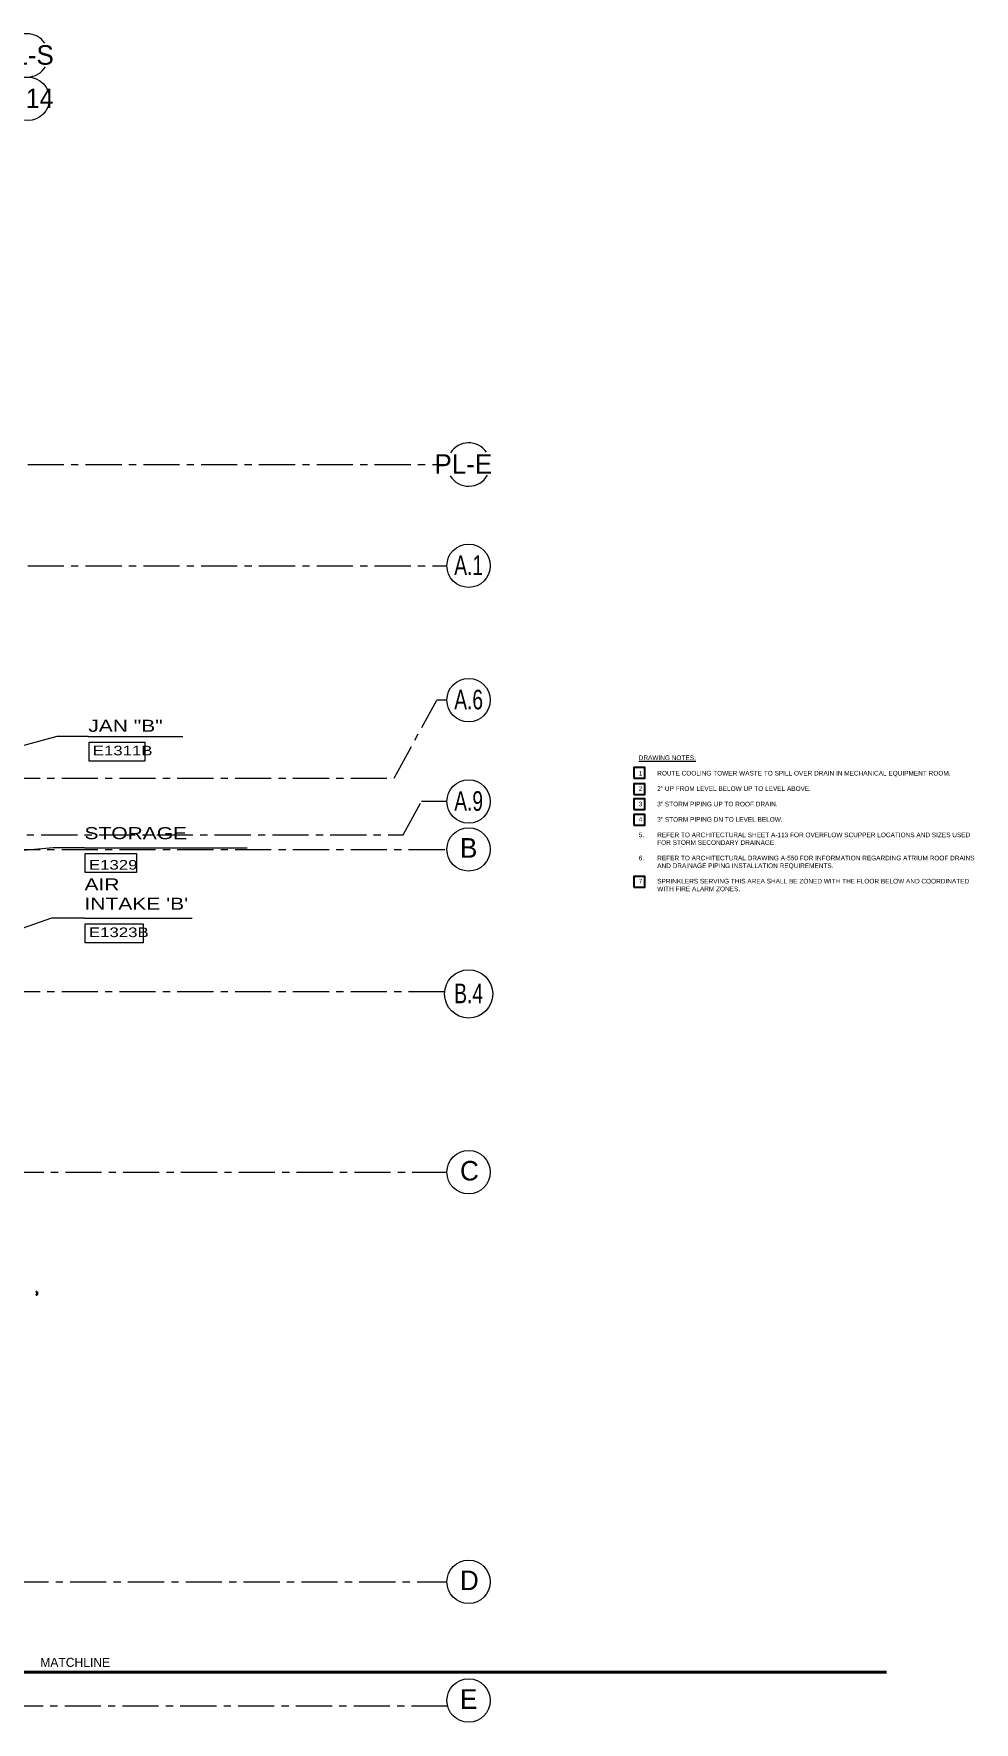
# Model space of a CAD drawing. Header units: inches. Extents: x -26500 to -19489, y -3216 to 2257.
# Drawn here: x -21051 to -19489, y -546 to 2257 of the extents above; entities that cross this region are included whole.
import ezdxf
from ezdxf.enums import TextEntityAlignment as Align

# ---------------------------------------------------------------- set-up
doc = ezdxf.new("R2010")
doc.units = ezdxf.units.IN
doc.header["$LTSCALE"] = 48
doc.header["$MEASUREMENT"] = 0
for name, pattern in [('A113$0$CENTER', [2, 1.25, -0.25, 0.25, -0.25]), ('NB - PH Mezzanine_plan$0$HIDDEN2', [0.1875, 0.125, -0.0625]), ('NB - PH Mezzanine_plan$0$PHANTOM2', [1.25, 0.625, -0.125, 0.125, -0.125, 0.125, -0.125])]:
    doc.linetypes.add(name, pattern=pattern)
doc.layers.add('A-Anno-Legn', color=8, linetype='Continuous', lineweight=18)
for name, color, linetype in [('A113$0$A-ANNO-IDEN', 8, 'Continuous'), ('A113$0$A-GRID-1DP0-15', 8, 'Continuous'), ('A113$0$A-GRID-GRDP0-15', 8, 'Continuous'), ('A113$0$A-WALL-STUD', 8, 'Continuous'), ('NB - PH Mezzanine_plan$0$STMATCHLINE', 1, 'NB - PH Mezzanine_plan$0$HIDDEN2'), ('P-Anno @ 96', 6, 'Continuous'), ('XREF', 7, 'Continuous')]:
    doc.layers.add(name, color=color, linetype=linetype)
doc.styles.add('A113$0$Arial', font='arial.ttf', dxfattribs={"height": 0.076839})
doc.styles.add('A113$0$style-Arial', font='arial.ttf')
doc.styles.add('MAMEP ANNO', font='arial.ttf', dxfattribs={"height": 0.078125})
doc.styles.add('NB - PH Mezzanine_plan$0$au101s01', font='AU101S01.shx')
doc.styles.add('P08', font='arial.ttf', dxfattribs={"height": 0.08})

# ---------------------------------------------------------------- blocks, each defined once
blk = doc.blocks.new('A113')
at = {"layer": 'A113$0$A-ANNO-IDEN', "lineweight": 13, "transparency": 33554687}
for p, q in [((-20960.4, 1090.6), (-20803.7, 1090.6)), ((-20966.7, 906), (-20696.6, 906)), ((-20966.7, 788.9), (-20787.7, 788.9))]:
    blk.add_line(p, q, dxfattribs=at)
at = {"layer": 'A113$0$A-ANNO-IDEN', "lineweight": 0, "transparency": 33554687}
for p, q in [((-21018.7, 906), (-21470.9, 863.1)), ((-20966.7, 906), (-21018.7, 906))]:
    blk.add_line(p, q, dxfattribs=at)
at = {"layer": 'A113$0$A-ANNO-IDEN', "lineweight": 0, "transparency": 33554687, "flags": 128}
for points in [[(-20960.4, 1090.6), (-21012.4, 1090.6), (-21594.7, 931.6)], [(-20966.7, 788.9), (-21021.7, 788.9), (-21446.4, 639.8)]]:
    blk.add_lwpolyline(points, dxfattribs=at)
at = {"layer": 'A113$0$A-ANNO-IDEN', "lineweight": 13, "transparency": 33554687}
for points in [[(-20959.2, 1081.1), (-20866.7, 1081.1), (-20866.7, 1049.6), (-20959.2, 1049.6)], [(-20965.5, 896.5), (-20880.5, 896.5), (-20880.5, 865), (-20965.5, 865)], [(-20965.5, 779.3), (-20869.5, 779.3), (-20869.5, 747.8), (-20965.5, 747.8)]]:
    blk.add_3dface(points, dxfattribs=at)
at = {"layer": 'A113$0$A-GRID-1DP0-15', "lineweight": 13, "transparency": 33554687}
for centre, radius in [((-21061, 2149.2), 36), ((-20328.9, 1374.1), 36), ((-20328.9, 1151), 36), ((-20328.9, 982.6), 36), ((-20328.9, 903.2), 36), ((-20328.9, 663.2), 40), ((-20328.9, 367.2), 36), ((-20328.9, -312.8), 36), ((-20328.9, -509.9), 36)]:
    blk.add_circle(centre, radius, dxfattribs=at)
for centre, start, end in [((-21062.3, 2221.2), 34.0743, 146.7799), ((-21062.3, 2221.2), 215.4208, 328.5678), ((-20328.9, 1542.1), 34.3822, 147.4603), ((-20328.9, 1542.1), 211.8354, 330.4148)]:
    blk.add_arc(centre, 36, start, end, dxfattribs=at)
at = {"layer": 'A113$0$A-GRID-GRDP0-15', "linetype": 'A113$0$CENTER', "lineweight": 0, "transparency": 33554687}
for p, q in [((-21061, 1542.1), (-20364.9, 1542.1)), ((-23941, 1374.1), (-20364.9, 1374.1)), ((-20452.8, 1021.2), (-20381.9, 1151)), ((-23884.6, 1021.2), (-20452.8, 1021.2)), ((-20437.5, 927.2), (-20407.3, 982.6)), ((-24110.6, 927.2), (-20437.5, 927.2)), ((-23884.6, 903.2), (-20364.9, 903.2)), ((-23884.6, 667.2), (-20368.7, 667.2)), ((-24358.5, 367.2), (-20364.9, 367.2)), ((-24638.5, -312.8), (-20364.9, -312.8)), ((-24743.6, -518.9), (-20364.9, -518.9))]:
    blk.add_line(p, q, dxfattribs=at)
at = {"layer": 'A113$0$A-GRID-GRDP0-15', "lineweight": 0, "transparency": 33554687}
for p, q in [((-20364.9, 1151), (-20381.9, 1151)), ((-20364.9, 982.6), (-20407.3, 982.6))]:
    blk.add_line(p, q, dxfattribs=at)
at = {"layer": 'A113$0$A-WALL-STUD', "lineweight": 30, "transparency": 33554687, "elevation": 1992.8, "flags": 128}
blk.add_lwpolyline([(-21046.9, 168.1), (-21046.9, 168.5, -0.414214), (-21046.8, 168.6), (-21045.5, 168.6, -0.414214), (-21045.4, 168.5), (-21045.4, 163.7, -0.414214), (-21045.5, 163.6), (-21046.8, 163.6, -0.414214), (-21046.9, 163.7), (-21046.9, 164.1)], format="xyb", dxfattribs=at)
at = {"layer": 'A113$0$A-ANNO-IDEN', "lineweight": 13, "transparency": 33554687, "style": 'A113$0$style-Arial', "width": 1.246875}
for s, height, p in [('E1311B', 16, (-20953, 1059.2)), ('STORAGE', 20, (-20966.7, 920.1)), ('AIR', 20, (-20966.7, 835)), ("INTAKE 'B'", 20, (-20966.7, 803)), ('E1323B', 16, (-20959.3, 757.5))]:
    blk.add_text(s, height=height, dxfattribs=at).set_placement(p)
at = {"layer": 'A113$0$A-ANNO-IDEN', "lineweight": 13, "transparency": 33554687, "attachment_point": 7, "line_spacing_factor": 0.6, "style": 'A113$0$Arial'}
for s, insert, char_height in [('\\H1x;\\W1.24688;JAN "B"', (-20960.4, 1098.1), 20), ('\\H1x;\\W1.24688;E1329', (-20959.3, 869.3), 16)]:
    blk.add_mtext(s, dxfattribs=dict(at, insert=insert, char_height=char_height))
at = {"layer": 'A113$0$A-GRID-1DP0-15', "lineweight": 13, "transparency": 33554687, "style": 'A113$0$style-Arial'}
for s, width, p in [('PL-S', 0.95, (-21113.6, 2205.8)), ('N14', 0.906154, (-21093.8, 2133.8)), ('PL-E', 0.95, (-20385.7, 1526.7)), ('A.1', 0.701538, (-20352.8, 1358.7)), ('A.6', 0.701538, (-20352.8, 1135.6)), ('A.9', 0.701538, (-20352.8, 967.2)), ('B', 0.95, (-20343.2, 889.4)), ('B.4', 0.701538, (-20352.8, 647.8)), ('C', 0.95, (-20343.2, 353.4)), ('D', 0.95, (-20343.2, -326.6)), ('E', 0.95, (-20343.2, -523.7))]:
    blk.add_text(s, height=32.5, dxfattribs=dict(at, width=width)).set_placement(p)
blk = doc.blocks.new('NB - PH Mezzanine_plan')
at = {"layer": 'NB - PH Mezzanine_plan$0$STMATCHLINE', "linetype": 'NB - PH Mezzanine_plan$0$PHANTOM2', "transparency": 33554687, "const_width": 5, "elevation": 0.2}
blk.add_lwpolyline([(-26104.8, -462.9), (-19634.8, -462.9)], dxfattribs=at)
at = {"layer": 'NB - PH Mezzanine_plan$0$STMATCHLINE', "transparency": 33554687, "style": 'NB - PH Mezzanine_plan$0$au101s01'}
blk.add_text('MATCHLINE', height=15, dxfattribs=at).set_placement((-20982.2, -454, 0.2), align=Align.CENTER)
blk = doc.blocks.new('Symbol-KeyNote-Anno')
at = {"color": 0, "linetype": 'Continuous'}
blk.add_lwpolyline([(-0.09375, -0.09375), (0.09375, -0.09375), (0.09375, 0.09375), (-0.09375, 0.09375)], close=True, dxfattribs=at)
at = {"color": 0, "linetype": 'ByBlock', "style": 'MAMEP ANNO'}
blk.add_attdef('ID', text='', height=0.10156, dxfattribs=at).set_placement((0, 0), align=Align.MIDDLE_CENTER)

msp = doc.modelspace()

# ---------------------------------------------------------------- block references
at = {"layer": 'P-Anno @ 96', "xscale": 96, "yscale": 96, "zscale": 96}
for p in [(-20045.6, 1030.3), (-20045.6, 1003.2), (-20045.6, 978.1), (-20045.6, 952.3)]:
    msp.add_blockref('Symbol-KeyNote-Anno', p, dxfattribs=at)
at = {"layer": 'P-Anno @ 96', "transparency": 33554687, "xscale": 96, "yscale": 96, "zscale": 96}
msp.add_blockref('Symbol-KeyNote-Anno', (-20045.6, 849.3), dxfattribs=at)
at = {"layer": 'XREF'}
for name in ['A113', 'NB - PH Mezzanine_plan']:
    msp.add_blockref(name, (0, 0), dxfattribs=at)

# ---------------------------------------------------------------- texts
at = {"layer": 'A-Anno-Legn', "insert": (-20046.5, 1059.1), "char_height": 7.68, "attachment_point": 1, "style": 'P08'}
msp.add_mtext_dynamic_manual_height_columns('\\pi-384,l384,t384;{\\L\\C6;DRAWING NOTES:\\P\\pi0,l0,tz;\\A1;\\H0.99999x;\\l\\P\\A0;1^IROUTE COOLING TOWER WASTE TO SPILL OVER DRAIN IN MECHANICAL EQUIPMENT ROOM.\\P\\P2^I2" UP FROM LEVEL BELOW UP TO LEVEL ABOVE.\\P\\P3^I3" STORM PIPING UP TO ROOF DRAIN.\\P\\P4^I3" STORM PIPING DN TO LEVEL BELOW.\\P\\A1;\\H0.99999x;\\P\\pi-30.72,l30.72;5.^IREFER TO ARCHITECTURAL SHEET A-113 FOR OVERFLOW SCUPPER LOCATIONS AND SIZES USED FOR STORM SECONDARY DRAINAGE.\\P\\pi0,l0;\\P\\pi-30.72,l30.72;6.^IREFER TO ARCHITECTURAL DRAWING A-550 FOR INFORMATION REGARDING ATRIUM ROOF DRAINS AND DRAINAGE PIPING INSTALLATION REQUIREMENTS. \\P\\pi0,l0;\\H0.99995x;\\P7^ISPRINKLERS SERVING THIS AREA SHALL BE ZONED WITH THE FLOOR BELOW AND COORDINATED ^I^IWITH FIRE ALARM ZONES.}', width=562.967, gutter_width=1, heights=[0], dxfattribs=at)

doc.saveas('drawing.dxf')
